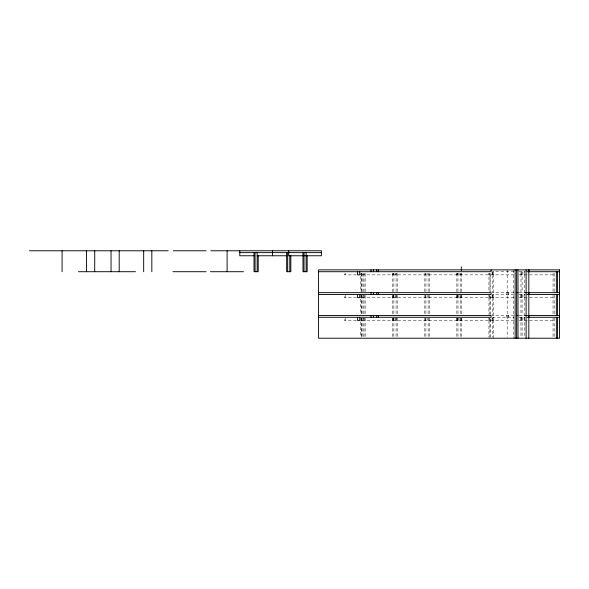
<?xml version="1.0" encoding="UTF-8"?>
<svg xmlns="http://www.w3.org/2000/svg" width="589" height="589" viewBox="0 0 589 589"><rect width="100%" height="100%" fill="white"/><g stroke="black" fill="none" stroke-linecap="round" stroke-linejoin="round"><path stroke-width="0.44" stroke-dasharray="2.94 2.21" d="M514.064 271.713L492.235 271.713L492.242 292.652L515.964 292.652M518.791 271.713L525.395 271.713M356.397 274.857L344.248 274.857L344.248 273.289M360.623 274.857L363.884 274.857L363.884 273.289M514.064 274.857L364.046 274.857L364.046 273.289M519.203 274.857L554.212 274.857M518.718 292.652L524.298 292.652L524.298 271.713M514.064 294.5L492.235 294.5L492.242 315.439L515.964 315.439M518.791 294.5L525.395 294.5M356.397 297.644L344.248 297.644L344.248 295.288M360.623 297.644L363.884 297.644L363.884 295.288M514.064 297.644L364.046 297.644L364.046 295.288M519.203 297.644L554.212 297.644M518.718 315.439L524.298 315.439L524.291 294.5M492.235 317.287L514.064 317.287M518.791 317.287L525.395 317.287M356.397 320.423L344.248 320.423L344.248 318.067M360.623 320.423L363.884 320.423L363.884 318.067M514.064 320.423L364.046 320.423L364.046 318.067M519.203 320.423L554.212 320.423M554.168 273.289L554.183 291.739M554.212 295.288L554.183 314.526M554.168 318.067L554.146 337.313M553.108 273.289L553.027 291.739M553.056 295.288L553.027 314.526M553.056 318.067L553.027 337.313M524.298 317.287L524.298 337.313M524.129 271.713L524.129 274.857M524.129 294.5L524.129 297.644M524.129 317.287L524.129 320.423M522.112 271.713L522.126 292.652M522.09 294.5L522.09 315.439M522.082 317.287L522.126 337.313M521.92 271.713L521.92 274.857M521.92 294.5L521.92 297.644M521.92 317.287L521.92 320.423M521.051 274.857L521 271.713L520.963 292.652M521.044 294.5L521 297.644M521.044 317.287L521 320.423M520.963 294.5L520.963 315.439M520.963 317.287L520.963 337.313M513.277 269.865L513.277 338.219M508.565 292.652L508.565 294.5M508.565 315.439L508.565 317.287M508.079 292.652L508.079 294.5M508.079 315.439L508.079 317.287M507.181 269.865L507.181 337.306M506.746 292.652L506.746 294.5M506.746 315.439L506.746 317.287M493.398 292.652L493.383 271.713L493.339 274.857M493.398 315.439L493.383 294.5L493.339 297.644M493.398 338.219L493.383 317.287L493.339 320.423M492.279 272.501L492.279 274.857M492.279 295.288L492.279 297.644M492.279 320.423L492.279 318.067L492.242 337.313M492.073 272.501L492.073 274.857M492.073 295.288L492.073 297.644M492.073 318.067L492.073 320.423M489.857 273.289L489.857 274.857M489.857 295.288L489.857 297.644M489.857 318.067L489.857 320.423M488.988 274.857L488.988 273.289L488.907 291.739M488.995 297.644L488.988 295.288L488.907 314.526M488.988 320.423L488.988 318.067L488.907 337.313M461.342 273.539L461.342 291.739M461.342 295.413L461.342 314.526M461.342 318.193L461.342 337.313M461.334 273.289L461.327 274.857M461.327 295.288L461.334 297.644M461.334 318.067L461.334 320.423M460.178 273.289L460.186 291.739M460.223 295.288L460.186 314.526M460.171 318.067L460.186 337.313M460.009 273.289L460.009 274.857M460.009 295.288L460.009 297.644M460.009 318.067L460.009 320.423M458.036 273.289L458.036 274.857M458.036 295.288L458.036 297.644M458.036 318.067L458.036 320.423M457.962 273.289L457.97 291.739M457.962 295.288L458.006 314.526M457.962 318.067L457.97 337.313M457.8 273.289L457.8 274.857M457.8 295.288L457.8 297.644M457.8 318.067L457.8 320.423M456.924 273.289L456.931 274.857M456.931 295.288L456.931 297.644M456.931 318.067L456.931 320.423M456.88 273.289L456.85 291.739M456.88 295.288L456.85 314.526M456.88 318.067L456.85 337.313M429.219 273.289L429.293 291.739M429.263 295.288L429.278 314.526M429.263 318.067L429.293 337.313M428.115 273.289L428.122 291.739M428.115 295.288L428.122 314.526M428.159 318.067L428.129 337.313M427.953 273.289L427.953 274.857M427.953 295.288L427.953 297.644M427.953 318.067L427.953 320.423M425.98 273.289L425.943 291.739M425.906 295.288L425.921 314.526M425.906 318.067L425.906 337.313M425.744 273.289L425.744 274.857M425.744 295.288L425.744 297.644M425.744 318.067L425.744 320.423M424.875 273.289L424.794 291.739M424.868 295.288L424.787 314.526M424.824 318.067L424.787 337.313M397.163 273.289L397.222 291.739M397.214 295.288L397.222 314.526M397.163 318.067L397.222 337.313M396.102 273.289L396.066 291.739M396.102 295.288L396.066 314.526M396.102 318.067L396.066 337.313M396.058 273.289L396.058 274.857M396.058 295.288L396.058 297.644M396.058 318.067L396.058 320.423M395.896 273.289L395.896 274.857M395.896 295.288L395.896 297.644M395.896 318.067L395.896 320.423M393.923 273.289L393.85 291.739M393.923 295.288L393.85 314.526M393.923 318.067L393.85 337.313M393.85 273.289L393.85 274.857M393.85 295.288L393.85 297.644M393.85 318.067L393.85 320.423M393.68 273.289L393.68 274.857M393.68 295.288L393.68 297.644M393.68 318.067L393.68 320.423M392.811 273.289L392.819 274.857M392.819 295.288L392.811 297.644M392.819 318.067L392.811 320.423M392.73 273.539L392.73 291.739M392.73 295.413L392.73 314.526M392.73 318.193L392.73 337.313M365.151 273.289L365.165 291.739M365.158 295.288L365.165 314.526M365.151 318.067L365.165 337.313M364.002 273.539L364.002 291.739M364.002 295.413L364.002 314.526M364.002 318.193L364.002 337.313M362.986 273.51L362.986 291.739M362.986 295.383L362.986 314.526M362.986 318.17L362.986 337.306M361.911 273.289L361.83 291.739M361.911 295.288L361.83 314.526M361.911 318.067L361.83 337.313M361.727 273.289L361.793 291.739M361.727 295.288L361.793 314.526M361.727 318.067L361.793 337.313M361.675 273.289L361.675 274.857M361.675 295.288L361.675 297.644M361.675 318.067L361.675 320.423M360.807 273.289L360.799 274.857M360.807 295.288L360.799 297.644M360.799 318.067L360.807 320.423M360.667 276.263L360.667 291.739M360.667 299.05L360.667 314.526M360.667 321.837L360.667 337.313M345.353 273.289L345.353 274.857M345.353 295.288L345.353 297.644M345.353 318.067L345.353 320.423M490.063 291.739L490.1 273.289L490.026 291.739M490.063 314.526L490.1 295.288L490.026 314.526M490.063 337.313L490.1 318.067L490.026 337.313"/><path stroke-width="0.88" d="M29.45 250.781L168.152 250.781M173.357 250.781L206.054 250.781M210.788 250.781L321.388 250.781L321.388 255.766L304.02 255.766M239.797 252.629L321.388 252.629M254.117 255.766L239.797 255.766L239.797 250.781M257.165 255.766L286.747 255.766M303.291 255.766L288.75 255.766L288.75 250.781M78.403 271.713L135.514 271.713M172.93 271.713L206.091 271.713M210.428 271.713L243.419 271.713M318.575 271.713L491.079 271.713L491.079 269.865M527.037 271.713L559.55 271.713M318.575 292.652L491.079 292.652L491.079 294.5L318.575 294.5M516.605 292.652L517.989 292.652M524.284 292.652L559.55 292.652M527.037 294.5L559.55 294.5M318.575 315.439L491.079 315.439L491.079 317.287L318.575 317.287M516.605 315.439L517.989 315.439M524.284 315.439L559.55 315.439M527.037 317.287L559.55 317.287M557.518 271.713L557.518 292.652M557.518 294.5L557.518 315.439M557.518 317.287L557.518 338.219M556.362 271.713L556.362 292.652M556.362 294.5L556.362 315.439M556.362 317.287L556.362 338.219M528.87 269.865L528.87 271.713M528.87 292.652L528.87 294.5M528.87 315.439L528.87 317.287M528.819 269.865L528.819 338.219M526.117 269.865L526.117 338.219M517.989 269.865L517.989 338.219M516.605 269.865L516.605 338.219M515.139 269.865L515.139 338.219M461.342 266.817L461.342 270.417M378.366 269.865L378.366 271.713M378.366 292.652L378.366 294.5M378.366 315.439L378.366 317.287M376.746 269.865L376.746 271.713M376.746 292.652L376.746 294.5M376.746 315.439L376.746 317.287M373.559 269.865L373.559 271.713M373.559 292.652L373.559 294.5M373.559 315.439L373.559 317.287M371.026 269.865L371.026 271.713M371.026 292.652L371.026 294.5M371.026 315.439L371.026 317.287M359.732 271.713L359.732 274.857L357.523 274.857L357.523 271.713M359.732 294.5L359.732 297.644L357.523 297.644L357.523 294.5M359.732 317.287L359.732 320.423L357.523 320.423L357.523 317.287M307.163 255.354L307.163 271.713L302.974 271.713L302.974 252.629M306.118 252.629L306.118 271.713M304.02 252.629L304.02 271.713M290.841 255.766L290.841 271.713L286.659 271.713L286.659 252.629M289.795 255.766L289.795 271.713M287.704 252.629L287.704 271.713M272.435 250.781L272.435 255.766M258.21 255.766L258.21 271.713L254.021 271.713L254.021 252.629M257.165 252.629L257.165 271.713M255.066 252.629L255.066 271.713M227.104 250.781L227.104 271.713M151.829 250.781L151.829 271.713M143.672 250.781L143.672 271.713M119.199 250.781L119.199 271.713M111.041 250.781L111.041 271.713M94.719 250.781L94.719 271.713M86.561 250.781L86.561 271.713M62.088 250.781L62.088 271.713M559.55 269.865L318.575 269.865L318.575 338.219L559.55 338.219L559.55 269.865"/></g></svg>
